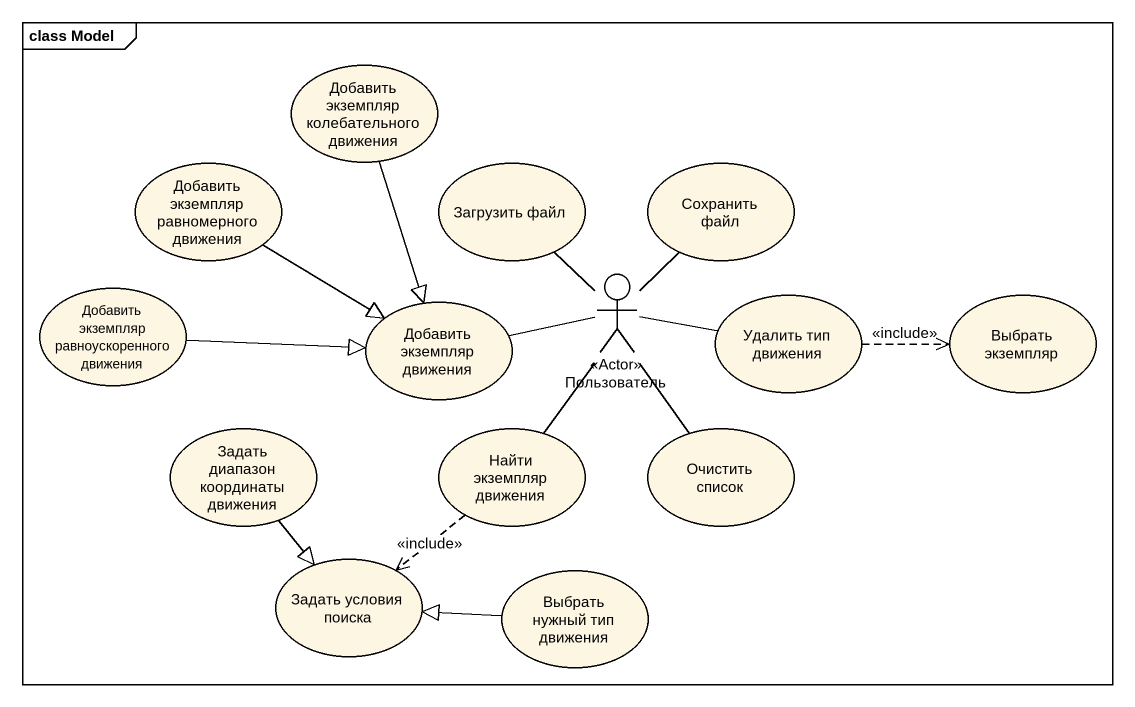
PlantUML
@startuml
mainframe class Model
usecase "Добавить экземпляр колебательного движения" as Добавить_экземпляр
usecase "Добавить экземпляр равномерного движения" as Добавить_экземпляр_2
usecase "Загрузить файл" as Загрузить_файл
usecase "Сохранить файл" as Сохранить_файл
actor Пользователь <<Actor>>
usecase "Добавить экземпляр равноускоренного движения" as Добавить_экземпляр_3
usecase "Добавить экземпляр движения" as Добавить_экземпляр_движения
usecase "Удалить тип движения" as Удалить_тип_движения
usecase "Выбрать экземпляр" as Выбрать_экземпляр
usecase "Задать диапазон координаты движения" as Задать_диапазон_координаты
usecase "Найти экземпляр движения" as Найти_экземпляр_движения
usecase "Очистить список" as Очистить_список
usecase "Задать условия поиска" as Задать_условия_поиска
usecase "Выбрать нужный тип движения" as Выбрать_нужный_тип_движения
Добавить_экземпляр --|> Добавить_экземпляр_движения
Добавить_экземпляр_2 --|> Добавить_экземпляр_движения
Загрузить_файл -- Пользователь
Сохранить_файл -- Пользователь
Добавить_экземпляр_3 -right-|> Добавить_экземпляр_движения
Добавить_экземпляр_движения -right- Пользователь
Удалить_тип_движения -left- Пользователь
Удалить_тип_движения .right.> Выбрать_экземпляр : <<include>>
Задать_диапазон_координаты --|> Задать_условия_поиска
Найти_экземпляр_движения -up- Пользователь
Найти_экземпляр_движения ..> Задать_условия_поиска : <<include>>
Очистить_список -up- Пользователь
Выбрать_нужный_тип_движения -left-|> Задать_условия_поиска
@enduml
